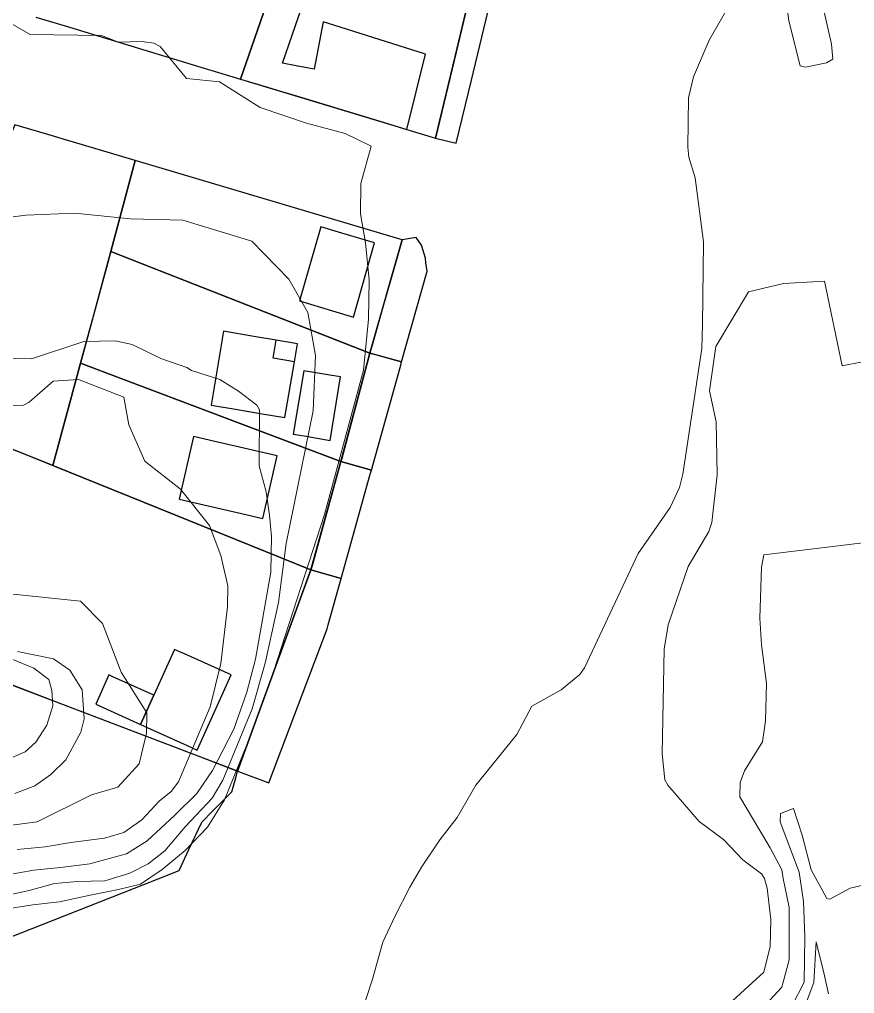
# Model space of a CAD drawing. Header units: metres. Extents: x 78 to 178, y -74 to 157.
# Drawn here: x 145.118 to 146.162, y -7.219 to -6.001 of the extents above; entities that cross this region are included whole.
import ezdxf

# ---------------------------------------------------------------- set-up
doc = ezdxf.new("R2010")
doc.units = ezdxf.units.M
doc.layers.add('01_Fina', color=252, linetype='Continuous', lineweight=15)
doc.layers.add('Traza Urbana', color=7, linetype='Continuous')

msp = doc.modelspace()

# ---------------------------------------------------------------- linework, layer by layer
at = {"layer": '01_Fina', "color": 252, "linetype": 'Continuous', "lineweight": 9, "true_color": 0x939598}
for points in [[(146.12367, -5.99199), (146.13277, -6.03226), (146.13424, -6.05099), (146.12661, -6.05567), (146.10012, -6.06103), (146.09343, -6.05915), (146.07925, -6.0031), (146.06801, -5.91907)], [(146.0335, -5.93352), (145.97998, -6.02731), (145.96031, -6.07307), (145.95403, -6.09929), (145.95309, -6.16083), (145.95443, -6.17328), (145.96232, -6.1991), (145.97276, -6.2791), (145.97155, -6.38306), (145.97062, -6.41249), (145.94693, -6.5697), (145.94279, -6.58655), (145.93128, -6.61144), (145.89128, -6.66897), (145.82398, -6.81159), (145.81809, -6.82002), (145.79508, -6.83915), (145.75816, -6.85949), (145.73943, -6.89494), (145.68832, -6.95849), (145.66504, -6.99889), (145.6435, -7.02659), (145.62062, -7.06111), (145.60564, -7.08599), (145.58717, -7.12252), (145.57219, -7.15463), (145.55921, -7.20105), (145.54168, -7.2543)], [(145.10553, -7.11248), (145.13483, -7.10807), (145.16814, -7.10405), (145.20627, -7.09603), (145.24186, -7.08894), (145.26915, -7.08198), (145.29631, -7.06365), (145.32521, -7.03997), (145.35291, -7.01094), (145.37418, -6.97655), (145.4083, -6.8924), (145.43532, -6.81667), (145.49901, -6.62), (145.54811, -6.43965), (145.55426, -6.37583), (145.55506, -6.3274), (145.55051, -6.28071), (145.54409, -6.24418), (145.54463, -6.20619), (145.55747, -6.15976), (145.52483, -6.14371), (145.47653, -6.13086), (145.4186, -6.1112), (145.36802, -6.07922), (145.32668, -6.07534), (145.29364, -6.03507), (145.28588, -6.03092), (145.27076, -6.02892), (145.24186, -6.02972), (145.22045, -6.02129), (145.13148, -6.01995), (145.09616, -5.99975)], [(145.0975, -6.2498), (145.126, -6.24579), (145.18727, -6.24365), (145.25658, -6.25034), (145.322, -6.25235), (145.40856, -6.27857), (145.45472, -6.32593), (145.47827, -6.36781), (145.4879, -6.42146), (145.48509, -6.49063), (145.45124, -6.65626), (145.44174, -6.73024), (145.42515, -6.8061), (145.4087, -6.86296), (145.37204, -6.9522), (145.35866, -6.97454), (145.32521, -7.0104), (145.29979, -7.04064), (145.27865, -7.05696), (145.25591, -7.06847), (145.2246, -7.07783), (145.19062, -7.07903), (145.16172, -7.08118), (145.13028, -7.09027), (145.09402, -7.09803)], [(145.9848, -7.24988), (146.04821, -7.19209), (146.05624, -7.16011), (146.05678, -7.1264), (146.05236, -7.0872), (146.04902, -7.07515), (146.04514, -7.0694), (146.02199, -7.05161), (145.99791, -7.02632), (145.96754, -7.00371), (145.92807, -6.95849), (145.92432, -6.95167), (145.92111, -6.91929), (145.92379, -6.78858), (145.92847, -6.75794), (145.95362, -6.68529), (145.97931, -6.64154), (145.98319, -6.63017), (145.98975, -6.5705), (145.98854, -6.50414), (145.98011, -6.46547), (145.98828, -6.41008), (146.02922, -6.34172), (146.07296, -6.33155), (146.12394, -6.32861), (146.14601, -6.43417), (146.19699, -6.42413)], [(145.03823, -6.42507), (145.13322, -6.42574), (145.19838, -6.40366), (145.23771, -6.40299), (145.25899, -6.40754), (145.29484, -6.42507), (145.32708, -6.43644), (145.33297, -6.44032), (145.36856, -6.45129), (145.39171, -6.46587), (145.41445, -6.4834), (145.41806, -6.48942), (145.41753, -6.55926), (145.42636, -6.59164), (145.43064, -6.6208), (145.43278, -6.64756), (145.43198, -6.69211), (145.41311, -6.80075), (145.40214, -6.84209), (145.38582, -6.88852), (145.35906, -6.94003), (145.33953, -6.96893), (145.31157, -6.99635), (145.27772, -7.02819), (145.25176, -7.04412), (145.206, -7.05669), (145.16948, -7.06124), (145.13603, -7.06485), (145.09844, -7.07154)], [(145.05001, -6.48568), (145.12292, -6.4834), (145.13001, -6.47979), (145.15998, -6.4533), (145.19196, -6.45129), (145.24828, -6.47337), (145.2547, -6.50802), (145.27477, -6.55324), (145.31933, -6.58843), (145.35545, -6.63392), (145.36963, -6.67124), (145.37859, -6.70924), (145.37793, -6.7356), (145.36963, -6.8065), (145.35612, -6.86056), (145.31678, -6.95434), (145.30769, -6.96625), (145.29257, -6.97842), (145.27103, -7.00184), (145.24855, -7.01776), (145.22407, -7.02458), (145.18232, -7.03007), (145.15021, -7.03542), (145.11503, -7.03876)], [(146.04527, -7.23824), (146.07069, -7.21095), (146.07979, -7.17657), (146.07979, -7.11114), (146.07256, -7.07489), (146.07069, -7.06405), (146.05611, -7.03676), (146.04326, -7.01522), (146.01824, -6.97321), (146.01851, -6.95501), (146.02413, -6.9407), (146.04634, -6.90417), (146.05022, -6.87781), (146.05156, -6.83152), (146.04514, -6.78322), (146.04313, -6.74964), (146.04514, -6.68596), (146.04835, -6.67057), (146.18227, -6.65439)], [(145.07944, -7.01201), (145.14005, -7.00425), (145.20801, -6.97066), (145.24106, -6.96076), (145.26755, -6.93173), (145.27678, -6.89333), (145.27705, -6.86791), (145.24494, -6.81734), (145.22166, -6.75647), (145.19437, -6.72837), (144.97696, -6.70589)], [(145.08787, -6.79259), (145.13603, -6.81226), (145.15476, -6.82631), (145.15838, -6.84009), (145.15958, -6.85935), (145.15222, -6.88343), (145.13844, -6.90457), (145.12493, -6.91675), (145.0282, -6.95943)], [(145.11208, -6.96893), (145.13724, -6.95929), (145.15717, -6.94511), (145.1759, -6.92692), (145.1945, -6.89226), (145.19905, -6.87541), (145.19624, -6.83915), (145.18099, -6.81467), (145.16038, -6.80048), (145.11556, -6.79125)], [(146.24836, -7.06592), (146.15618, -7.08733), (146.13063, -7.10084), (146.12715, -7.10017), (146.10735, -7.06445), (146.09611, -7.02097), (146.08514, -6.98779), (146.06895, -6.99394), (146.06882, -7.00411), (146.09236, -7.06713), (146.09798, -7.10365), (146.09945, -7.1482), (146.09865, -7.2048), (146.0842, -7.23303)], [(146.12889, -7.21938), (146.12314, -7.19302), (146.1135, -7.15436), (146.11083, -7.20493), (146.10253, -7.22714)]]:
    msp.add_lwpolyline(points, dxfattribs=at)
at = {"layer": 'Traza Urbana', "color": 7, "linetype": 'Continuous', "invisible_edges": 5}
for points in [[(145.24022, -5.83391), (145.13831, -5.99828), (145.17506, -6.00942), (145.27678, -5.84536)], [(145.27678, -5.84536), (145.17506, -6.00942), (145.35412, -6.06368), (145.45472, -5.90142)], [(145.45472, -5.90142), (145.35412, -6.06368), (145.35697, -6.06454), (145.45031, -5.914)], [(145.45754, -5.90233), (145.45031, -5.914), (145.39438, -6.07588), (145.4946, -5.91425)], [(145.45754, -5.90233), (145.45031, -5.914), (145.39438, -6.07588), (145.4946, -5.91425)], [(145.45031, -5.914), (145.35697, -6.06454), (145.39438, -6.07588)], [(145.45031, -5.914), (145.45031, -5.914), (145.39438, -6.07588), (145.48626, -5.9277)], [(145.45031, -5.914), (145.45031, -5.914), (145.39438, -6.07588), (145.48626, -5.9277)], [(145.4946, -5.91425), (145.39438, -6.07588), (145.58175, -6.13266), (145.68016, -5.97394)], [(145.4946, -5.91425), (145.39438, -6.07588), (145.58175, -6.13266), (145.68016, -5.97394)], [(145.48626, -5.9277), (145.39438, -6.07588), (145.3986, -6.07716), (145.49031, -5.92925)], [(145.48626, -5.9277), (145.39438, -6.07588), (145.3986, -6.07716), (145.49031, -5.92925)], [(145.49031, -5.92925), (145.3986, -6.07716), (145.42806, -6.08609), (145.44683, -6.05581)], [(145.49031, -5.92925), (145.3986, -6.07716), (145.42806, -6.08609), (145.44683, -6.05581)], [(145.68016, -5.97394), (145.58175, -6.13266), (145.60189, -6.13876), (145.6649, -6.03714)], [(145.68016, -5.97394), (145.58175, -6.13266), (145.60189, -6.13876), (145.6649, -6.03714)], [(145.68016, -5.97394), (145.68016, -5.97394), (145.66112, -6.05279), (145.70611, -5.98022)], [(145.68016, -5.97394), (145.68016, -5.97394), (145.66112, -6.05279), (145.70611, -5.98022)], [(145.70611, -5.98022), (145.66112, -6.05279), (145.63775, -6.1496), (145.68271, -6.07708)], [(145.70611, -5.98022), (145.66112, -6.05279), (145.63775, -6.1496), (145.68271, -6.07708)], [(145.51883, -6.0111), (145.46533, -6.09738), (145.57244, -6.12984), (145.6253, -6.04458)], [(145.51883, -6.0111), (145.46533, -6.09738), (145.57244, -6.12984), (145.6253, -6.04458)], [(145.49767, -6.00444), (145.49767, -6.00444), (145.4863, -6.06357), (145.51883, -6.0111)], [(145.49767, -6.00444), (145.49767, -6.00444), (145.4863, -6.06357), (145.51883, -6.0111)], [(145.6649, -6.03714), (145.60189, -6.13876), (145.63775, -6.1496)], [(145.6649, -6.03714), (145.60189, -6.13876), (145.63775, -6.1496)], [(145.6253, -6.04458), (145.57244, -6.12984), (145.60189, -6.13876)], [(145.6253, -6.04458), (145.57244, -6.12984), (145.60189, -6.13876)], [(145.44683, -6.05581), (145.42806, -6.08609), (145.44404, -6.09093), (145.46375, -6.05914)], [(145.44683, -6.05581), (145.42806, -6.08609), (145.44404, -6.09093), (145.46375, -6.05914)], [(145.46375, -6.05914), (145.44404, -6.09093), (145.46533, -6.09738), (145.4863, -6.06357)], [(145.46375, -6.05914), (145.44404, -6.09093), (145.46533, -6.09738), (145.4863, -6.06357)], [(145.68271, -6.07708), (145.63775, -6.1496), (145.6637, -6.15576)], [(145.68271, -6.07708), (145.63775, -6.1496), (145.6637, -6.15576)], [(145.11209, -6.13288), (145.11209, -6.13288), (144.99355, -6.41691), (145.16069, -6.14734)], [(145.16069, -6.14734), (144.99355, -6.41691), (144.96719, -6.48194), (145.17247, -6.15084)], [(145.17247, -6.15084), (144.96719, -6.48194), (144.97963, -6.48689), (145.18557, -6.15474)], [(145.18557, -6.15474), (144.97963, -6.48689), (145.0529, -6.51613), (145.26273, -6.1777)], [(145.26273, -6.1777), (145.0529, -6.51613), (145.08486, -6.52889), (145.2321, -6.29142)], [(145.26273, -6.1777), (145.26273, -6.1777), (145.2321, -6.29142), (145.2964, -6.18771)], [(145.26273, -6.1777), (145.26273, -6.1777), (145.2321, -6.29142), (145.2964, -6.18771)], [(145.2964, -6.18771), (145.2321, -6.29142), (145.51769, -6.40337), (145.59614, -6.27684)], [(145.2964, -6.18771), (145.2321, -6.29142), (145.51769, -6.40337), (145.59614, -6.27684)], [(145.49446, -6.26051), (145.49446, -6.26051), (145.4681, -6.35323), (145.52073, -6.26835)], [(145.49446, -6.26051), (145.49446, -6.26051), (145.4681, -6.35323), (145.52073, -6.26835)], [(145.52073, -6.26835), (145.4681, -6.35323), (145.50913, -6.36546), (145.56175, -6.28058)], [(145.52073, -6.26835), (145.4681, -6.35323), (145.50913, -6.36546), (145.56175, -6.28058)], [(145.56175, -6.28058), (145.50913, -6.36546), (145.5354, -6.3733)], [(145.56175, -6.28058), (145.50913, -6.36546), (145.5354, -6.3733)], [(145.59614, -6.27684), (145.51769, -6.40337), (145.556, -6.41839)], [(145.59614, -6.27684), (145.51769, -6.40337), (145.556, -6.41839)], [(145.61366, -6.27376), (145.58298, -6.32326), (145.5723, -6.36089), (145.62035, -6.28339)], [(145.61366, -6.27376), (145.58298, -6.32326), (145.5723, -6.36089), (145.62035, -6.28339)], [(145.59614, -6.27684), (145.59614, -6.27684), (145.58298, -6.32326), (145.61366, -6.27376)], [(145.59614, -6.27684), (145.59614, -6.27684), (145.58298, -6.32326), (145.61366, -6.27376)], [(145.2321, -6.29142), (145.08486, -6.52889), (145.107, -6.53773), (145.21074, -6.37041)], [(145.2321, -6.29142), (145.2321, -6.29142), (145.19437, -6.43096), (145.27134, -6.3068)], [(145.2321, -6.29142), (145.2321, -6.29142), (145.19437, -6.43096), (145.27134, -6.3068)], [(145.62035, -6.28339), (145.5723, -6.36089), (145.5596, -6.40568), (145.6253, -6.29971)], [(145.62035, -6.28339), (145.5723, -6.36089), (145.5596, -6.40568), (145.6253, -6.29971)], [(145.6253, -6.29971), (145.5596, -6.40568), (145.556, -6.41839), (145.62602, -6.30546)], [(145.6253, -6.29971), (145.5596, -6.40568), (145.556, -6.41839), (145.62602, -6.30546)], [(145.62602, -6.30546), (145.556, -6.41839), (145.56262, -6.42024), (145.62731, -6.3159)], [(145.62602, -6.30546), (145.556, -6.41839), (145.56262, -6.42024), (145.62731, -6.3159)], [(145.27134, -6.3068), (145.19437, -6.43096), (145.48098, -6.53939), (145.556, -6.41839)], [(145.27134, -6.3068), (145.19437, -6.43096), (145.48098, -6.53939), (145.556, -6.41839)], [(145.62731, -6.3159), (145.56262, -6.42024), (145.5956, -6.42949)], [(145.62731, -6.3159), (145.56262, -6.42024), (145.5956, -6.42949)], [(145.21074, -6.37041), (145.107, -6.53773), (145.12399, -6.54448), (145.19437, -6.43096)], [(145.37298, -6.39109), (145.37298, -6.39109), (145.35746, -6.48341), (145.41075, -6.39745)], [(145.37298, -6.39109), (145.37298, -6.39109), (145.35746, -6.48341), (145.41075, -6.39745)], [(145.41075, -6.39745), (145.35746, -6.48341), (145.38565, -6.48815), (145.43893, -6.4022)], [(145.41075, -6.39745), (145.35746, -6.48341), (145.38565, -6.48815), (145.43893, -6.4022)], [(145.43893, -6.4022), (145.38565, -6.48815), (145.41199, -6.49258), (145.46529, -6.40661)], [(145.43893, -6.4022), (145.38565, -6.48815), (145.41199, -6.49258), (145.46529, -6.40661)], [(145.46529, -6.40661), (145.41199, -6.49258), (145.42122, -6.49413), (145.46155, -6.42909)], [(145.46529, -6.40661), (145.41199, -6.49258), (145.42122, -6.49413), (145.46155, -6.42909)], [(145.556, -6.41839), (145.48098, -6.53939), (145.51974, -6.55405)], [(145.556, -6.41839), (145.48098, -6.53939), (145.51974, -6.55405)], [(145.556, -6.41839), (145.556, -6.41839), (145.52078, -6.55017), (145.5956, -6.42949)], [(145.556, -6.41839), (145.556, -6.41839), (145.52078, -6.55017), (145.5956, -6.42949)], [(145.19437, -6.43096), (145.12399, -6.54448), (145.15985, -6.55873)], [(145.19437, -6.43096), (145.19437, -6.43096), (145.15985, -6.55873), (145.23057, -6.44466)], [(145.19437, -6.43096), (145.19437, -6.43096), (145.15985, -6.55873), (145.23057, -6.44466)], [(145.46155, -6.42909), (145.42122, -6.49413), (145.44977, -6.49893)], [(145.46155, -6.42909), (145.42122, -6.49413), (145.44977, -6.49893)], [(145.47318, -6.44046), (145.47318, -6.44046), (145.45994, -6.51966), (145.50566, -6.44592)], [(145.47318, -6.44046), (145.47318, -6.44046), (145.45994, -6.51966), (145.50566, -6.44592)], [(145.5956, -6.42949), (145.52078, -6.55017), (145.51974, -6.55405), (145.59448, -6.4335)], [(145.5956, -6.42949), (145.52078, -6.55017), (145.51974, -6.55405), (145.59448, -6.4335)], [(145.59448, -6.4335), (145.51974, -6.55405), (145.55787, -6.56475)], [(145.59448, -6.4335), (145.51974, -6.55405), (145.55787, -6.56475)], [(145.23057, -6.44466), (145.15985, -6.55873), (145.44513, -6.67438), (145.51974, -6.55405)], [(145.23057, -6.44466), (145.15985, -6.55873), (145.44513, -6.67438), (145.51974, -6.55405)], [(145.50566, -6.44592), (145.45994, -6.51966), (145.47362, -6.52196), (145.51934, -6.44822)], [(145.50566, -6.44592), (145.45994, -6.51966), (145.47362, -6.52196), (145.51934, -6.44822)], [(145.51934, -6.44822), (145.47362, -6.52196), (145.5061, -6.52742)], [(145.51934, -6.44822), (145.47362, -6.52196), (145.5061, -6.52742)], [(145.33565, -6.52274), (145.33565, -6.52274), (145.31759, -6.60101), (145.3623, -6.52889)], [(145.33565, -6.52274), (145.33565, -6.52274), (145.31759, -6.60101), (145.3623, -6.52889)], [(145.107, -6.53773), (144.95897, -6.77648), (145.01226, -6.79678), (145.15985, -6.55873)], [(145.3623, -6.52889), (145.31759, -6.60101), (145.39529, -6.61894), (145.44001, -6.54682)], [(145.3623, -6.52889), (145.31759, -6.60101), (145.39529, -6.61894), (145.44001, -6.54682)], [(145.44001, -6.54682), (145.39529, -6.61894), (145.42194, -6.62509)], [(145.44001, -6.54682), (145.39529, -6.61894), (145.42194, -6.62509)], [(145.15985, -6.55873), (145.01226, -6.79678), (145.33866, -6.92109), (145.48228, -6.68944)], [(145.51974, -6.55405), (145.44513, -6.67438), (145.48228, -6.68944)], [(145.51974, -6.55405), (145.44513, -6.67438), (145.48228, -6.68944)], [(145.51974, -6.55405), (145.51974, -6.55405), (145.48367, -6.68444), (145.55787, -6.56475)], [(145.51974, -6.55405), (145.51974, -6.55405), (145.48367, -6.68444), (145.55787, -6.56475)], [(145.55787, -6.56475), (145.48367, -6.68444), (145.48228, -6.68944), (145.55646, -6.56981)], [(145.55787, -6.56475), (145.48367, -6.68444), (145.48228, -6.68944), (145.55646, -6.56981)], [(145.55646, -6.56981), (145.48228, -6.68944), (145.52001, -6.70001)], [(145.55646, -6.56981), (145.48228, -6.68944), (145.52001, -6.70001)], [(145.48228, -6.68944), (145.33866, -6.92109), (145.3905, -6.94084)], [(145.48228, -6.68944), (145.48228, -6.68944), (145.41886, -6.86315), (145.52001, -6.70001)], [(145.48228, -6.68944), (145.48228, -6.68944), (145.41886, -6.86315), (145.52001, -6.70001)], [(145.52001, -6.70001), (145.41886, -6.86315), (145.3905, -6.94084), (145.50384, -6.75804)], [(145.52001, -6.70001), (145.41886, -6.86315), (145.3905, -6.94084), (145.50384, -6.75804)], [(144.86043, -6.73895), (144.73498, -6.94128), (144.94726, -7.21123), (145.16755, -6.85592)], [(145.50384, -6.75804), (145.3905, -6.94084), (145.39185, -6.94134), (145.50249, -6.7629)], [(145.50384, -6.75804), (145.3905, -6.94084), (145.39185, -6.94134), (145.50249, -6.7629)], [(145.50249, -6.7629), (145.39185, -6.94134), (145.42984, -6.95569)], [(145.50249, -6.7629), (145.39185, -6.94134), (145.42984, -6.95569)], [(145.31927, -6.79212), (145.28588, -6.84598), (145.26942, -6.88264), (145.32417, -6.79433)], [(145.31927, -6.79212), (145.28588, -6.84598), (145.26942, -6.88264), (145.32417, -6.79433)], [(145.31927, -6.79212), (145.28588, -6.84598), (145.26942, -6.88264), (145.32417, -6.79433)], [(145.31927, -6.79212), (145.28588, -6.84598), (145.26942, -6.88264), (145.32417, -6.79433)], [(145.3117, -6.78872), (145.3117, -6.78872), (145.28588, -6.84598), (145.31927, -6.79212)], [(145.3117, -6.78872), (145.3117, -6.78872), (145.28588, -6.84598), (145.31927, -6.79212)], [(145.3117, -6.78872), (145.3117, -6.78872), (145.28588, -6.84598), (145.31927, -6.79212)], [(145.3117, -6.78872), (145.3117, -6.78872), (145.28588, -6.84598), (145.31927, -6.79212)], [(145.32417, -6.79433), (145.26942, -6.88264), (145.32772, -6.90887), (145.38248, -6.82056)], [(145.32417, -6.79433), (145.26942, -6.88264), (145.32772, -6.90887), (145.38248, -6.82056)], [(145.32417, -6.79433), (145.26942, -6.88264), (145.32772, -6.90887), (145.38248, -6.82056)], [(145.32417, -6.79433), (145.26942, -6.88264), (145.32772, -6.90887), (145.38248, -6.82056)], [(145.22982, -6.82069), (145.22982, -6.82069), (145.21336, -6.85735), (145.23472, -6.8229)], [(145.22982, -6.82069), (145.22982, -6.82069), (145.21336, -6.85735), (145.23472, -6.8229)], [(145.23472, -6.8229), (145.21336, -6.85735), (145.26452, -6.88043), (145.28588, -6.84598)], [(145.23472, -6.8229), (145.21336, -6.85735), (145.26452, -6.88043), (145.28588, -6.84598)], [(145.38248, -6.82056), (145.32772, -6.90887), (145.3402, -6.91448)], [(145.38248, -6.82056), (145.32772, -6.90887), (145.3402, -6.91448)], [(145.38248, -6.82056), (145.32772, -6.90887), (145.3402, -6.91448)], [(145.38248, -6.82056), (145.32772, -6.90887), (145.3402, -6.91448)], [(145.28588, -6.84598), (145.26452, -6.88043), (145.26942, -6.88264)], [(145.28588, -6.84598), (145.26452, -6.88043), (145.26942, -6.88264)], [(145.16755, -6.85592), (144.94726, -7.21123), (145.30526, -7.06994), (145.38629, -6.93923)], [(145.38629, -6.93923), (145.34582, -7.00452), (145.35958, -6.9907), (145.3905, -6.94084)], [(145.3905, -6.94084), (145.35958, -6.9907), (145.3702, -6.98005), (145.38742, -6.95228)], [(145.38742, -6.95228), (145.3702, -6.98005), (145.38355, -6.96666)], [(145.34582, -7.00452), (145.30526, -7.06994), (145.31214, -7.06722), (145.3298, -7.03874)], [(145.3298, -7.03874), (145.31214, -7.06722), (145.31745, -7.06513)]]:
    msp.add_3dface(points, dxfattribs=at)
at = {"layer": 'Traza Urbana', "color": 252, "linetype": 'Continuous', "invisible_edges": 5}
for points in [[(145.37298, -6.39109), (145.37298, -6.39109), (145.35746, -6.48341), (145.41075, -6.39745)], [(145.37298, -6.39109), (145.37298, -6.39109), (145.35746, -6.48341), (145.41075, -6.39745)], [(145.41075, -6.39745), (145.35746, -6.48341), (145.38565, -6.48815), (145.43893, -6.4022)], [(145.41075, -6.39745), (145.35746, -6.48341), (145.38565, -6.48815), (145.43893, -6.4022)], [(145.43893, -6.4022), (145.38565, -6.48815), (145.39487, -6.4897), (145.43519, -6.42467)], [(145.43893, -6.4022), (145.38565, -6.48815), (145.39487, -6.4897), (145.43519, -6.42467)], [(145.43519, -6.42467), (145.39487, -6.4897), (145.42122, -6.49413), (145.46155, -6.42909)], [(145.43519, -6.42467), (145.39487, -6.4897), (145.42122, -6.49413), (145.46155, -6.42909)], [(145.46155, -6.42909), (145.42122, -6.49413), (145.44977, -6.49893)], [(145.46155, -6.42909), (145.42122, -6.49413), (145.44977, -6.49893)], [(145.33565, -6.52274), (145.33565, -6.52274), (145.31759, -6.60101), (145.3623, -6.52889)], [(145.33565, -6.52274), (145.33565, -6.52274), (145.31759, -6.60101), (145.3623, -6.52889)], [(145.3623, -6.52889), (145.31759, -6.60101), (145.39529, -6.61894), (145.44001, -6.54682)], [(145.3623, -6.52889), (145.31759, -6.60101), (145.39529, -6.61894), (145.44001, -6.54682)], [(145.44001, -6.54682), (145.39529, -6.61894), (145.42194, -6.62509)], [(145.44001, -6.54682), (145.39529, -6.61894), (145.42194, -6.62509)], [(145.31927, -6.79212), (145.28588, -6.84598), (145.26942, -6.88264), (145.32417, -6.79433)], [(145.31927, -6.79212), (145.28588, -6.84598), (145.26942, -6.88264), (145.32417, -6.79433)], [(145.3117, -6.78872), (145.3117, -6.78872), (145.28588, -6.84598), (145.31927, -6.79212)], [(145.3117, -6.78872), (145.3117, -6.78872), (145.28588, -6.84598), (145.31927, -6.79212)], [(145.32417, -6.79433), (145.26942, -6.88264), (145.32772, -6.90887), (145.38248, -6.82056)], [(145.32417, -6.79433), (145.26942, -6.88264), (145.32772, -6.90887), (145.38248, -6.82056)], [(145.22982, -6.82069), (145.22982, -6.82069), (145.21336, -6.85735), (145.23472, -6.8229)], [(145.22982, -6.82069), (145.22982, -6.82069), (145.21336, -6.85735), (145.23472, -6.8229)], [(145.23472, -6.8229), (145.21336, -6.85735), (145.26452, -6.88043), (145.28588, -6.84598)], [(145.23472, -6.8229), (145.21336, -6.85735), (145.26452, -6.88043), (145.28588, -6.84598)], [(145.38248, -6.82056), (145.32772, -6.90887), (145.3402, -6.91448)], [(145.38248, -6.82056), (145.32772, -6.90887), (145.3402, -6.91448)], [(145.28588, -6.84598), (145.26452, -6.88043), (145.26942, -6.88264)], [(145.28588, -6.84598), (145.26452, -6.88043), (145.26942, -6.88264)]]:
    msp.add_3dface(points, dxfattribs=at)

doc.saveas('drawing.dxf')
